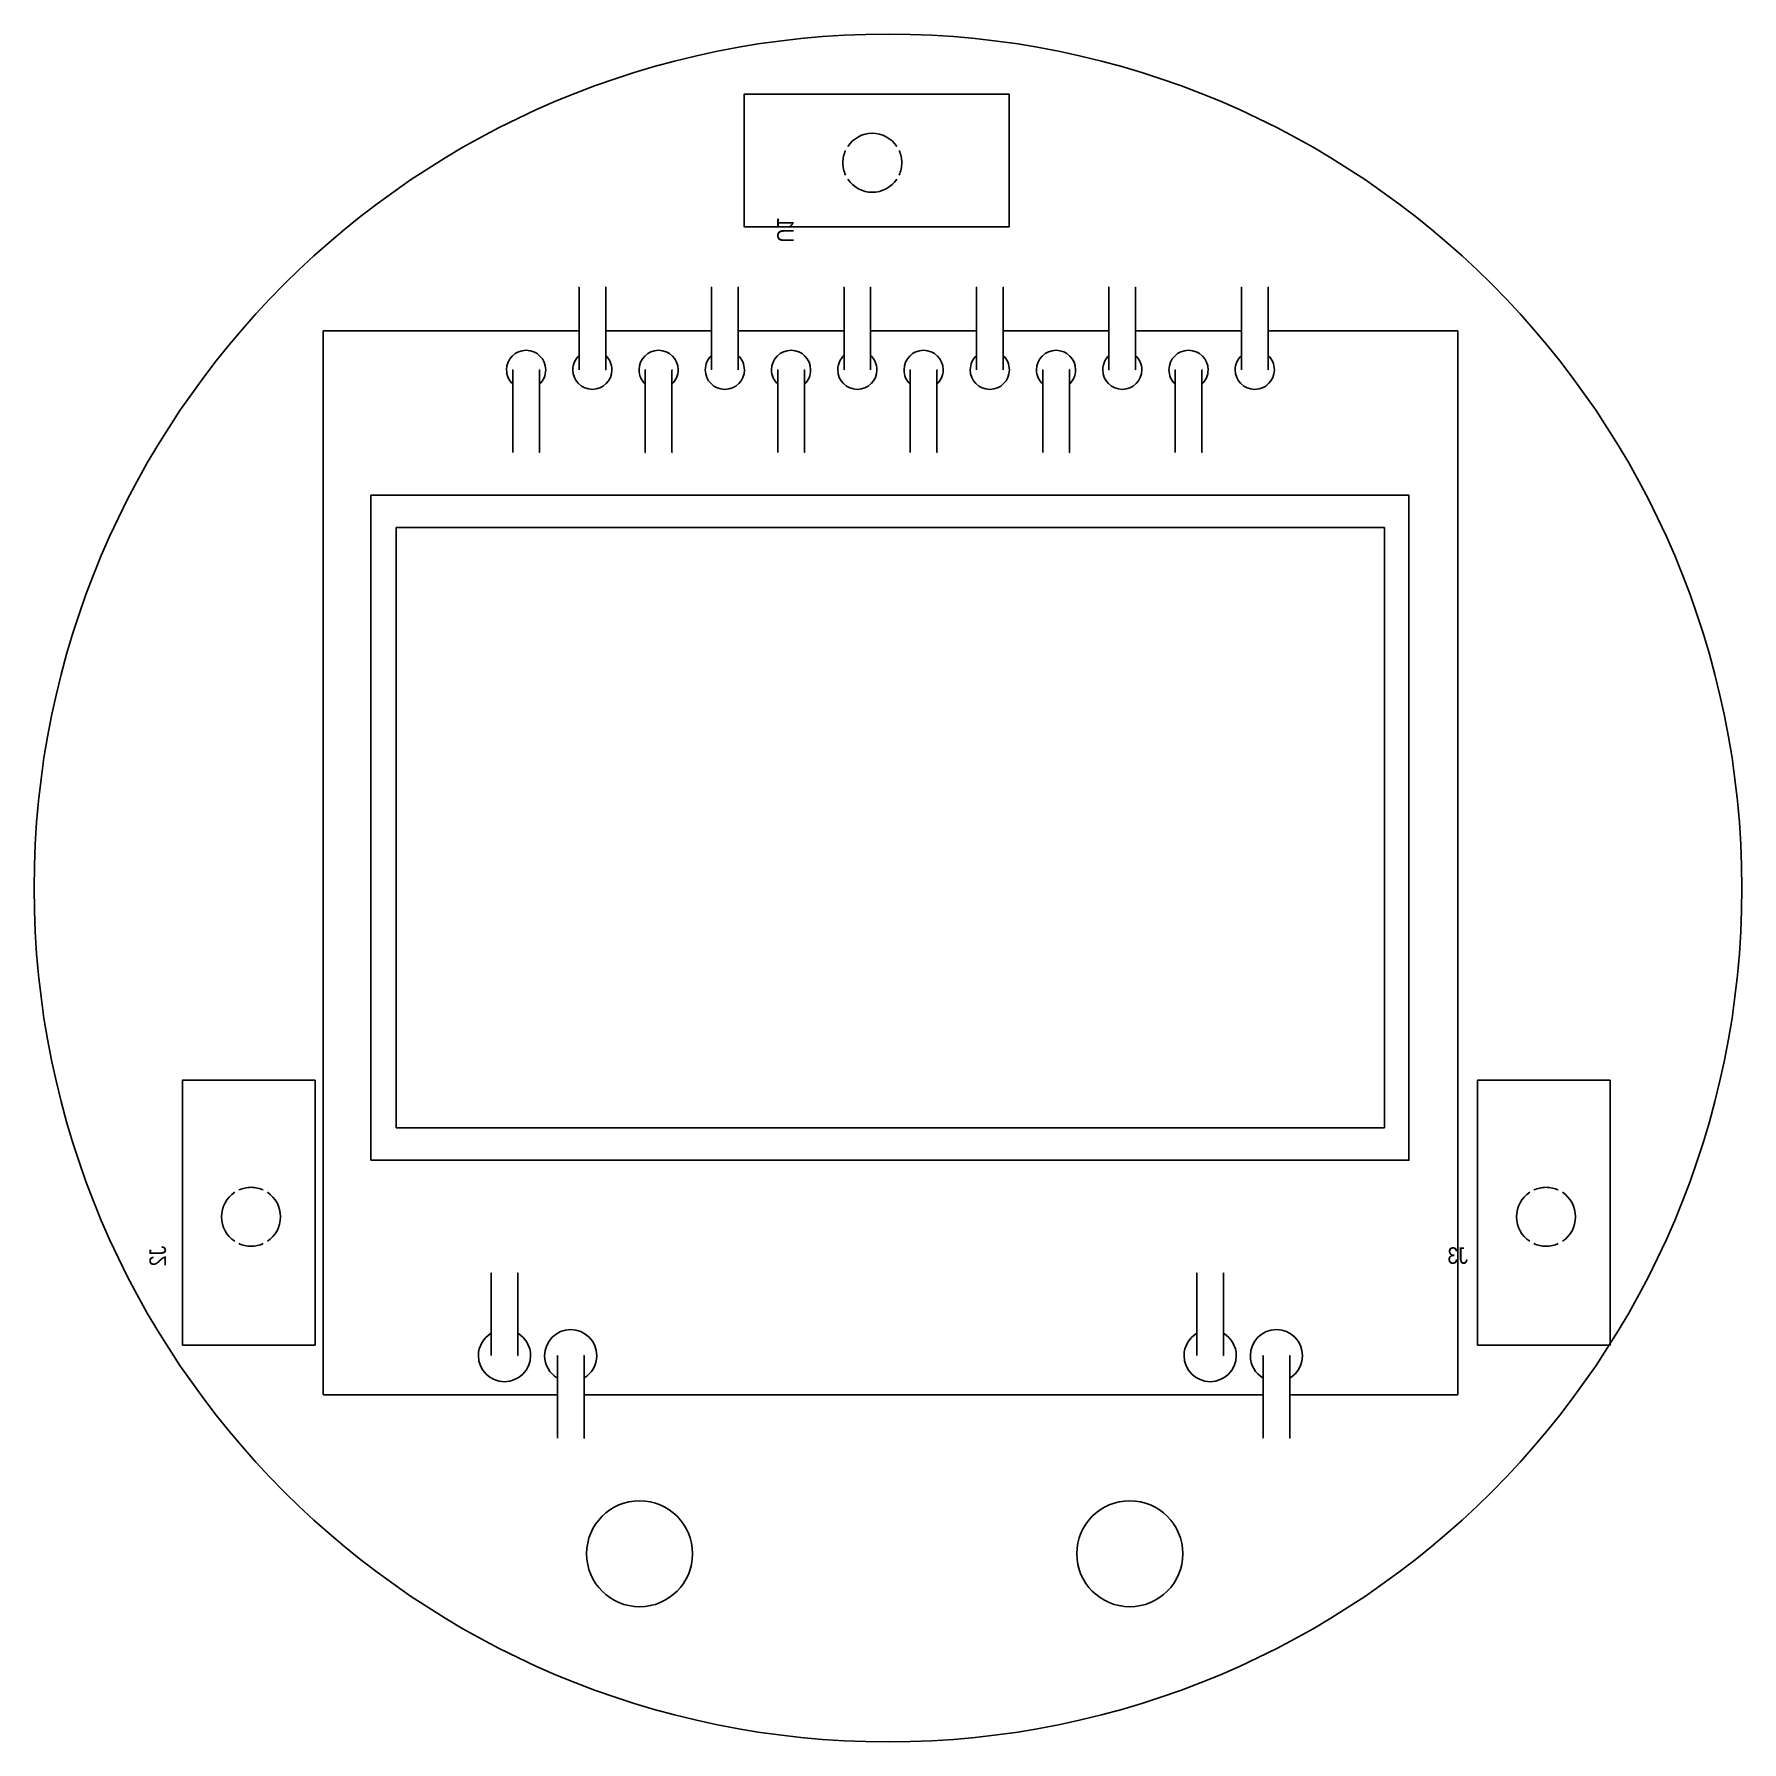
# Model space of a CAD drawing. Extents: x 1 to 2579, y 201 to 2779.
import ezdxf

# ---------------------------------------------------------------- set-up
doc = ezdxf.new("R2010")
doc.units = 0
doc.layers.get('0').update_dxf_attribs({"color": 4, "linetype": 'CONTINUOUS'})

msp = doc.modelspace()

# ---------------------------------------------------------------- linework, layer by layer
for points in [[(2578.9978, 1490, 1), (1.0022, 1490, 1), (2578.9978, 1490)], [(1266.3013, 2629.2893, 0.250675), (1229.2932, 2609.4912)], [(1303.3094, 2609.4912, 0.250675), (1266.3013, 2629.2893)], [(1225.8439, 2603.305, 0.107654), (1221.8131, 2584.8011)], [(1221.8131, 2584.8011, 0.107655), (1225.8439, 2566.297)], [(1310.7895, 2584.8011, 0.107654), (1306.7587, 2603.305)], [(1306.7587, 2566.297, 0.107655), (1310.7895, 2584.8011)], [(1229.2932, 2560.1109, 0.250675), (1266.3013, 2540.3129)], [(1266.3013, 2540.3129, 0.250675), (1303.3094, 2560.1109)], [(773.2283, 2272.2441, 1), (714.1732, 2272.2441)], [(973.2283, 2272.2441, 1), (914.1732, 2272.2441)], [(1173.2283, 2272.2441, 1), (1114.1732, 2272.2441)], [(1373.2283, 2272.2441, 1), (1314.1732, 2272.2441)], [(1573.2283, 2272.2441, 1), (1514.1732, 2272.2441)], [(1773.2283, 2272.2441, 1), (1714.1732, 2272.2441)], [(714.1732, 2272.2441, 0.20966), (723.7008, 2250.5213)], [(763.7008, 2250.5214, 0.209659), (773.2283, 2272.2441)], [(823.7008, 2293.9669, 0.20966), (814.1732, 2272.2441)], [(814.1732, 2272.2441, 1), (873.2283, 2272.2441)], [(873.2283, 2272.2441, 0.209659), (863.7008, 2293.9668)], [(914.1732, 2272.2441, 0.20966), (923.7008, 2250.5213)], [(963.7008, 2250.5214, 0.209659), (973.2283, 2272.2441)], [(1023.7008, 2293.9669, 0.20966), (1014.1732, 2272.2441)], [(1014.1732, 2272.2441, 1), (1073.2283, 2272.2441)], [(1073.2283, 2272.2441, 0.209659), (1063.7008, 2293.9668)], [(1114.1732, 2272.2441, 0.20966), (1123.7008, 2250.5213)], [(1163.7008, 2250.5214, 0.209659), (1173.2283, 2272.2441)], [(1223.7008, 2293.9669, 0.20966), (1214.1732, 2272.2441)], [(1214.1732, 2272.2441, 1), (1273.2283, 2272.2441)], [(1273.2283, 2272.2441, 0.209659), (1263.7008, 2293.9668)], [(1314.1732, 2272.2441, 0.20966), (1323.7008, 2250.5213)], [(1363.7008, 2250.5214, 0.209659), (1373.2283, 2272.2441)], [(1423.7008, 2293.9669, 0.20966), (1414.1732, 2272.2441)], [(1414.1732, 2272.2441, 1), (1473.2283, 2272.2441)], [(1473.2283, 2272.2441, 0.209659), (1463.7008, 2293.9668)], [(1514.1732, 2272.2441, 0.20966), (1523.7008, 2250.5213)], [(1563.7008, 2250.5214, 0.209659), (1573.2283, 2272.2441)], [(1623.7008, 2293.9669, 0.20966), (1614.1732, 2272.2441)], [(1614.1732, 2272.2441, 1), (1673.2283, 2272.2441)], [(1673.2283, 2272.2441, 0.209659), (1663.7008, 2293.9668)], [(1714.1732, 2272.2441, 0.20966), (1723.7008, 2250.5213)], [(1763.7008, 2250.5214, 0.209659), (1773.2283, 2272.2441)], [(1823.7008, 2293.9669, 0.20966), (1814.1732, 2272.2441)], [(1814.1732, 2272.2441, 1), (1873.2283, 2272.2441)], [(1873.2283, 2272.2441, 0.209659), (1863.7008, 2293.9668)], [(328.4366, 1038.1228, 0.107655), (309.9326, 1034.0919)], [(346.9408, 1034.0919, 0.107656), (328.4366, 1038.1228)], [(2283.4366, 1038.1229, 0.107655), (2264.9326, 1034.0921)], [(2301.9408, 1034.092, 0.107656), (2283.4366, 1038.1229)], [(303.7466, 1030.6426, 0.250675), (283.9486, 993.6347)], [(372.9247, 993.6347, 0.250675), (353.1267, 1030.6426)], [(2258.7464, 1030.6426, 0.250674), (2238.9485, 993.6347)], [(2327.9248, 993.6347, 0.250674), (2308.1269, 1030.6426)], [(283.9486, 993.6347, 0.250677), (303.7469, 956.6266)], [(353.1264, 956.6266, 0.250677), (372.9247, 993.6347)], [(2238.9485, 993.6347, 0.250676), (2258.7467, 956.6266)], [(2308.1266, 956.6266, 0.250676), (2327.9248, 993.6347)], [(309.9326, 953.1775, 0.107655), (328.4366, 949.1466)], [(328.4366, 949.1466, 0.107656), (346.9408, 953.1775)], [(2264.9326, 953.1773, 0.107655), (2283.4366, 949.1465)], [(2283.4366, 949.1465, 0.107656), (2301.9408, 953.1774)], [(691.0236, 817.9668, 0.265469), (671.6535, 784.0551)], [(750.3937, 784.0551, 0.265469), (731.0236, 817.9668)], [(850.3937, 784.0551, 1), (771.6535, 784.0551)], [(1756.378, 817.9668, 0.265469), (1737.0079, 784.0551)], [(1815.748, 784.0551, 0.265469), (1796.378, 817.9668)], [(1915.748, 784.0551, 1), (1837.0079, 784.0551)], [(671.6535, 784.0551, 1), (750.3937, 784.0551)], [(771.6535, 784.0551, 0.265469), (791.0236, 750.1434)], [(831.0236, 750.1434, 0.265469), (850.3937, 784.0551)], [(1737.0079, 784.0551, 1), (1815.748, 784.0551)], [(1837.0079, 784.0551, 0.265469), (1856.378, 750.1434)], [(1896.378, 750.1435, 0.265468), (1915.748, 784.0551)], [(994.995, 485, 1), (834.995, 485, 1), (994.995, 485)], [(1734.995, 485, 1), (1574.995, 485, 1), (1734.995, 485)]]:
    msp.add_lwpolyline(points, format="xyb")
for points in [[(1472.6666, 2488.2377), (1472.6666, 2688.2377), (1072.6666, 2688.2377), (1072.6666, 2488.2377), (1472.6666, 2488.2377)], [(823.7008, 2397.0472), (823.622, 2397.0472), (823.622, 2272.2441)], [(863.7008, 2272.2441), (863.7795, 2272.2441), (863.7795, 2397.0472), (863.7008, 2397.0472)], [(1023.7008, 2397.0472), (1023.622, 2397.0472), (1023.622, 2272.2441)], [(1063.7008, 2272.2441), (1063.7795, 2272.2441), (1063.7795, 2397.0472), (1063.7008, 2397.0472)], [(1223.7008, 2397.0472), (1223.622, 2397.0472), (1223.622, 2272.2441)], [(1263.7008, 2272.2441), (1263.7795, 2272.2441), (1263.7795, 2397.0472), (1263.7008, 2397.0472)], [(1423.7008, 2397.0472), (1423.622, 2397.0472), (1423.622, 2272.2441)], [(1463.7008, 2272.2441), (1463.7795, 2272.2441), (1463.7795, 2397.0472), (1463.7008, 2397.0472)], [(1623.7008, 2397.0472), (1623.622, 2397.0472), (1623.622, 2272.2441)], [(1663.7008, 2272.2441), (1663.7795, 2272.2441), (1663.7795, 2397.0472), (1663.7008, 2397.0472)], [(1823.7008, 2397.0472), (1823.622, 2397.0472), (1823.622, 2272.2441)], [(1863.7008, 2272.2441), (1863.7795, 2272.2441), (1863.7795, 2397.0472), (1863.7008, 2397.0472)], [(823.7008, 2331.2992), (437.4016, 2331.2992)], [(437.4016, 2331.2992), (437.4016, 725)], [(1023.7008, 2331.2992), (863.7008, 2331.2992)], [(1223.7008, 2331.2992), (1063.7008, 2331.2992)], [(1423.7008, 2331.2992), (1263.7008, 2331.2992)], [(1623.7008, 2331.2992), (1463.7008, 2331.2992)], [(1823.7008, 2331.2992), (1663.7008, 2331.2992)], [(2150, 2331.2992), (1863.7008, 2331.2992)], [(2150, 725), (2150, 2331.2992)], [(723.7008, 2272.2441), (723.622, 2272.2441), (723.622, 2147.4409)], [(763.7008, 2147.4409), (763.7795, 2147.4409), (763.7795, 2272.2441), (763.7008, 2272.2441)], [(823.622, 2272.2441), (823.7008, 2272.2441)], [(923.7008, 2272.2441), (923.622, 2272.2441), (923.622, 2147.4409)], [(963.7008, 2147.4409), (963.7795, 2147.4409), (963.7795, 2272.2441), (963.7008, 2272.2441)], [(1023.622, 2272.2441), (1023.7008, 2272.2441)], [(1123.7008, 2272.2441), (1123.622, 2272.2441), (1123.622, 2147.4409)], [(1163.7008, 2147.4409), (1163.7795, 2147.4409), (1163.7795, 2272.2441), (1163.7008, 2272.2441)], [(1223.622, 2272.2441), (1223.7008, 2272.2441)], [(1323.7008, 2272.2441), (1323.622, 2272.2441), (1323.622, 2147.4409)], [(1363.7008, 2147.4409), (1363.7795, 2147.4409), (1363.7795, 2272.2441), (1363.7008, 2272.2441)], [(1423.622, 2272.2441), (1423.7008, 2272.2441)], [(1523.7008, 2272.2441), (1523.622, 2272.2441), (1523.622, 2147.4409)], [(1563.7008, 2147.4409), (1563.7795, 2147.4409), (1563.7795, 2272.2441), (1563.7008, 2272.2441)], [(1623.622, 2272.2441), (1623.7008, 2272.2441)], [(1723.7008, 2272.2441), (1723.622, 2272.2441), (1723.622, 2147.4409)], [(1763.7008, 2147.4409), (1763.7795, 2147.4409), (1763.7795, 2272.2441), (1763.7008, 2272.2441)], [(1823.622, 2272.2441), (1823.7008, 2272.2441)], [(723.622, 2147.4409), (723.7008, 2147.4409)], [(923.622, 2147.4409), (923.7008, 2147.4409)], [(1123.622, 2147.4409), (1123.7008, 2147.4409)], [(1323.622, 2147.4409), (1323.7008, 2147.4409)], [(1523.622, 2147.4409), (1523.7008, 2147.4409)], [(1723.622, 2147.4409), (1723.7008, 2147.4409)], [(2039.7638, 2034.0551), (547.6378, 2034.0551)], [(547.6378, 2034.0551), (547.6378, 1128.1496)], [(2039.7638, 1128.1496), (2039.7638, 2034.0551)], [(1999.8926, 1365.4615), (1999.8926, 1365.3243)], [(425, 1200), (225, 1200), (225, 800), (425, 800), (425, 1200)], [(2380, 1200), (2180, 1200), (2180, 800), (2380, 800), (2380, 1200)], [(547.6378, 1128.1496), (2039.7638, 1128.1496)], [(691.0236, 908.8583), (690.9449, 908.8583), (690.9449, 784.0551)], [(731.0236, 784.0551), (731.1024, 784.0551), (731.1024, 908.8583), (731.0236, 908.8583)], [(1756.378, 908.8583), (1756.2992, 908.8583), (1756.2992, 784.0551)], [(1796.378, 784.0551), (1796.4567, 784.0551), (1796.4567, 908.8583), (1796.378, 908.8583)], [(690.9449, 784.0551), (691.0236, 784.0551)], [(791.0236, 784.0551), (790.9449, 784.0551), (790.9449, 659.252)], [(831.0236, 659.252), (831.1024, 659.252), (831.1024, 784.0551), (831.0236, 784.0551)], [(1756.2992, 784.0551), (1756.378, 784.0551)], [(1856.378, 784.0551), (1856.2992, 784.0551), (1856.2992, 659.252)], [(1896.378, 659.252), (1896.4567, 659.252), (1896.4567, 784.0551), (1896.378, 784.0551)], [(437.4016, 725), (791.0236, 725)], [(831.0236, 725), (1856.378, 725)], [(1896.378, 725), (2150, 725)], [(790.9449, 659.252), (791.0236, 659.252)], [(1856.2992, 659.252), (1856.378, 659.252)]]:
    msp.add_lwpolyline(points)
msp.add_lwpolyline([(509.5, 1079), (509.5, 2083), (2076.5, 2083), (2076.5, 1079)], close=True)

# ---------------------------------------------------------------- texts
at = {"text_generation_flag": 2, "width": 0.88}
for s, rotation, p in [('U1', 270, (1122.6666, 2464.3333)), ('J2', 90, (200, 950))]:
    msp.add_text(s, height=25, rotation=rotation, dxfattribs=at).set_placement(p)
msp.add_text('J3', height=25, dxfattribs=at).set_placement((2165.6666, 922.6666))

doc.saveas('drawing.dxf')
